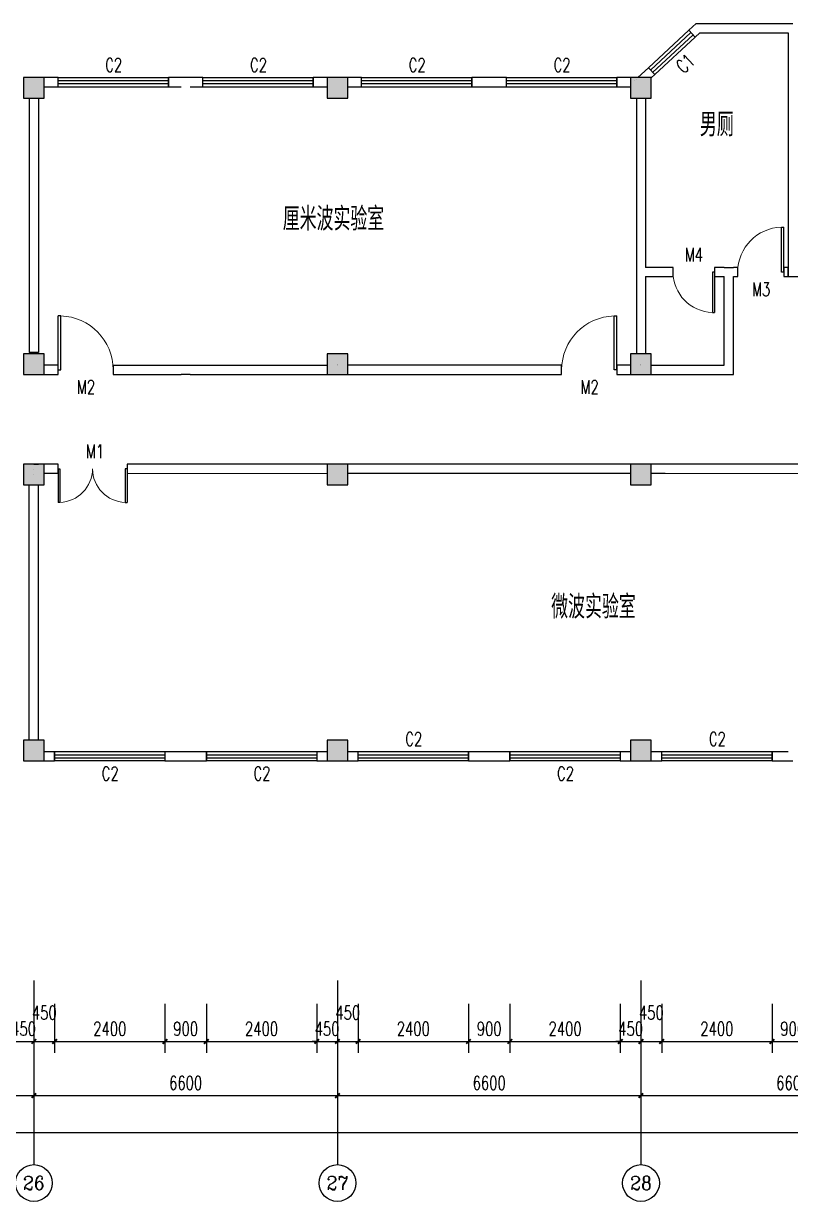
# Model space of a CAD drawing. Header units: millimetres. Extents: x 842 to 115148, y 259 to 29066.
# Drawn here: x 59917 to 76592, y 3466 to 29066 of the extents above; entities that cross this region are included whole.
import ezdxf
from ezdxf.enums import TextEntityAlignment as Align

# ---------------------------------------------------------------- set-up
doc = ezdxf.new("R2010")
doc.units = ezdxf.units.MM
for name, color, linetype in [('AXIS', 3, 'Continuous'), ('AXIS_TEXT', 7, 'Continuous'), ('COLUMN', 9, 'Continuous'), ('PUB_DIM', 3, 'Continuous'), ('PUB_TEXT', 7, 'Continuous'), ('WALL', 9, 'Continuous'), ('WINDOW', 4, 'Continuous'), ('WINDOW_TEXT', 7, 'Continuous')]:
    doc.layers.add(name, color=color, linetype=linetype)
doc.styles.add('_TCH_AXIS', font='COMPLEX', dxfattribs={"bigfont": 'GBCBIG'})
doc.styles.add('_TCH_DIM_T3', font='SIMPLEX', dxfattribs={"width": 0.705882, "bigfont": 'GBCBIG'})
doc.styles.add('_TCH_WINDOW', font='SIMPLEX', dxfattribs={"bigfont": 'GBCBIG'})
doc.styles.add('COMPLEX', font='COMPLEX')
doc.styles.get("Standard").update_dxf_attribs({"font": 'txt', "bigfont": 'gbcbig.shx'})
doc.dimstyles.new('_TCH_ARCH&&100', dxfattribs={"dimtxt": 297.5, "dimasz": 100, "dimexe": 250, "dimexo": 300, "dimgap": 126.25, "dimtad": 1, "dimdec": 0, "dimzin": 0, "dimdsep": 46, "dimtxsty": '_TCH_DIM_T3', "dimblk": 'ARCHTICK', "dimcen": 0.09, "dimclrt": 7, "dimazin": 2, "dimtfac": 1, "dimtdec": 0, "dimtix": 1, "dimtmove": 2, "dimatfit": 3, "dimfxl": 1, "dimtolj": 1, "dimtzin": 0, "dimarcsym": 0})

# ---------------------------------------------------------------- blocks, each defined once
blk = doc.blocks.new('_ArchTick')
at = {"color": 0, "linetype": 'ByBlock', "const_width": 0.4}
blk.add_lwpolyline([(-0.5, -0.5), (0.5, 0.5)], dxfattribs=at)
blk = doc.blocks.new('*D122')
at = {"layer": 'Defpoints', "color": 0}
for p in [(59692, 8060), (60142, 8060), (60142, 6943)]:
    blk.add_point(p, dxfattribs=at)
at = {"layer": 'PUB_DIM', "color": 0, "lineweight": -2}
for p, q in [((59692, 7760), (59692, 6693)), ((60142, 7760), (60142, 6693)), ((59692, 6943), (59592, 6943)), ((59692, 6943), (60142, 6943)), ((60142, 6943), (60242, 6943))]:
    blk.add_line(p, q, dxfattribs=at)
at = {"layer": 'PUB_DIM', "color": 0, "lineweight": -2, "xscale": 100, "yscale": 100, "zscale": 100}
blk.add_blockref('_ArchTick', (59692, 6943), dxfattribs=at)
at = {"layer": 'PUB_DIM', "color": 0, "lineweight": -2, "xscale": 100, "yscale": 100, "zscale": 100, "rotation": 180}
blk.add_blockref('_ArchTick', (60142, 6943), dxfattribs=at)
at = {"layer": 'PUB_DIM', "color": 7, "insert": (59917, 7218), "char_height": 297.5, "attachment_point": 5, "style": '_TCH_DIM_T3'}
blk.add_mtext('\\A1;450', dxfattribs=at)
blk = doc.blocks.new('*D123')
at = {"layer": 'Defpoints', "color": 0}
for p in [(60142, 8060), (60592, 8060), (60592, 6943)]:
    blk.add_point(p, dxfattribs=at)
at = {"layer": 'PUB_DIM', "color": 0, "lineweight": -2}
for p, q in [((60142, 7760), (60142, 6693)), ((60592, 7760), (60592, 6693)), ((60142, 6943), (60592, 6943))]:
    blk.add_line(p, q, dxfattribs=at)
at = {"layer": 'PUB_DIM', "color": 0, "lineweight": -2, "xscale": 100, "yscale": 100, "zscale": 100, "rotation": 180}
blk.add_blockref('_ArchTick', (60142, 6943), dxfattribs=at)
at = {"layer": 'PUB_DIM', "color": 0, "lineweight": -2, "xscale": 100, "yscale": 100, "zscale": 100}
blk.add_blockref('_ArchTick', (60592, 6943), dxfattribs=at)
at = {"layer": 'PUB_DIM', "color": 7, "insert": (60367, 7568), "char_height": 297.5, "attachment_point": 5, "style": '_TCH_DIM_T3'}
blk.add_mtext('\\A1;450', dxfattribs=at)
blk = doc.blocks.new('*D124')
at = {"layer": 'Defpoints', "color": 0}
for p in [(60592, 8060), (62992, 8060), (62992, 6943)]:
    blk.add_point(p, dxfattribs=at)
at = {"layer": 'PUB_DIM', "color": 0, "lineweight": -2}
for p, q in [((60592, 7760), (60592, 6693)), ((62992, 7760), (62992, 6693)), ((60592, 6943), (62992, 6943))]:
    blk.add_line(p, q, dxfattribs=at)
at = {"layer": 'PUB_DIM', "color": 0, "lineweight": -2, "xscale": 100, "yscale": 100, "zscale": 100, "rotation": 180}
blk.add_blockref('_ArchTick', (60592, 6943), dxfattribs=at)
at = {"layer": 'PUB_DIM', "color": 0, "lineweight": -2, "xscale": 100, "yscale": 100, "zscale": 100}
blk.add_blockref('_ArchTick', (62992, 6943), dxfattribs=at)
at = {"layer": 'PUB_DIM', "color": 7, "insert": (61792, 7218), "char_height": 297.5, "attachment_point": 5, "style": '_TCH_DIM_T3'}
blk.add_mtext('\\A1;2400', dxfattribs=at)
blk = doc.blocks.new('*D125')
at = {"layer": 'Defpoints', "color": 0}
for p in [(62992, 8060), (63892, 8060), (63892, 6943)]:
    blk.add_point(p, dxfattribs=at)
at = {"layer": 'PUB_DIM', "color": 0, "lineweight": -2}
for p, q in [((62992, 7760), (62992, 6693)), ((63892, 7760), (63892, 6693)), ((62992, 6943), (63892, 6943))]:
    blk.add_line(p, q, dxfattribs=at)
at = {"layer": 'PUB_DIM', "color": 0, "lineweight": -2, "xscale": 100, "yscale": 100, "zscale": 100, "rotation": 180}
blk.add_blockref('_ArchTick', (62992, 6943), dxfattribs=at)
at = {"layer": 'PUB_DIM', "color": 0, "lineweight": -2, "xscale": 100, "yscale": 100, "zscale": 100}
blk.add_blockref('_ArchTick', (63892, 6943), dxfattribs=at)
at = {"layer": 'PUB_DIM', "color": 7, "insert": (63442, 7218), "char_height": 297.5, "attachment_point": 5, "style": '_TCH_DIM_T3'}
blk.add_mtext('\\A1;900', dxfattribs=at)
blk = doc.blocks.new('*D126')
at = {"layer": 'Defpoints', "color": 0}
for p in [(63892, 8060), (66292, 8060), (66292, 6943)]:
    blk.add_point(p, dxfattribs=at)
at = {"layer": 'PUB_DIM', "color": 0, "lineweight": -2}
for p, q in [((63892, 7760), (63892, 6693)), ((66292, 7760), (66292, 6693)), ((63892, 6943), (66292, 6943))]:
    blk.add_line(p, q, dxfattribs=at)
at = {"layer": 'PUB_DIM', "color": 0, "lineweight": -2, "xscale": 100, "yscale": 100, "zscale": 100, "rotation": 180}
blk.add_blockref('_ArchTick', (63892, 6943), dxfattribs=at)
at = {"layer": 'PUB_DIM', "color": 0, "lineweight": -2, "xscale": 100, "yscale": 100, "zscale": 100}
blk.add_blockref('_ArchTick', (66292, 6943), dxfattribs=at)
at = {"layer": 'PUB_DIM', "color": 7, "insert": (65092, 7218), "char_height": 297.5, "attachment_point": 5, "style": '_TCH_DIM_T3'}
blk.add_mtext('\\A1;2400', dxfattribs=at)
blk = doc.blocks.new('*D127')
at = {"layer": 'Defpoints', "color": 0}
for p in [(66292, 8060), (66742, 8060), (66742, 6943)]:
    blk.add_point(p, dxfattribs=at)
at = {"layer": 'PUB_DIM', "color": 0, "lineweight": -2}
for p, q in [((66292, 7760), (66292, 6693)), ((66742, 7760), (66742, 6693)), ((66292, 6943), (66192, 6943)), ((66292, 6943), (66742, 6943)), ((66742, 6943), (66842, 6943))]:
    blk.add_line(p, q, dxfattribs=at)
at = {"layer": 'PUB_DIM', "color": 0, "lineweight": -2, "xscale": 100, "yscale": 100, "zscale": 100}
blk.add_blockref('_ArchTick', (66292, 6943), dxfattribs=at)
at = {"layer": 'PUB_DIM', "color": 0, "lineweight": -2, "xscale": 100, "yscale": 100, "zscale": 100, "rotation": 180}
blk.add_blockref('_ArchTick', (66742, 6943), dxfattribs=at)
at = {"layer": 'PUB_DIM', "color": 7, "insert": (66517, 7218), "char_height": 297.5, "attachment_point": 5, "style": '_TCH_DIM_T3'}
blk.add_mtext('\\A1;450', dxfattribs=at)
blk = doc.blocks.new('*D128')
at = {"layer": 'Defpoints', "color": 0}
for p in [(66742, 8060), (67192, 8060), (67192, 6943)]:
    blk.add_point(p, dxfattribs=at)
at = {"layer": 'PUB_DIM', "color": 0, "lineweight": -2}
for p, q in [((66742, 7760), (66742, 6693)), ((67192, 7760), (67192, 6693)), ((66742, 6943), (67192, 6943))]:
    blk.add_line(p, q, dxfattribs=at)
at = {"layer": 'PUB_DIM', "color": 0, "lineweight": -2, "xscale": 100, "yscale": 100, "zscale": 100, "rotation": 180}
blk.add_blockref('_ArchTick', (66742, 6943), dxfattribs=at)
at = {"layer": 'PUB_DIM', "color": 0, "lineweight": -2, "xscale": 100, "yscale": 100, "zscale": 100}
blk.add_blockref('_ArchTick', (67192, 6943), dxfattribs=at)
at = {"layer": 'PUB_DIM', "color": 7, "insert": (66967, 7568), "char_height": 297.5, "attachment_point": 5, "style": '_TCH_DIM_T3'}
blk.add_mtext('\\A1;450', dxfattribs=at)
blk = doc.blocks.new('*D129')
at = {"layer": 'Defpoints', "color": 0}
for p in [(67192, 8060), (69592, 8060), (69592, 6943)]:
    blk.add_point(p, dxfattribs=at)
at = {"layer": 'PUB_DIM', "color": 0, "lineweight": -2}
for p, q in [((67192, 7760), (67192, 6693)), ((69592, 7760), (69592, 6693)), ((67192, 6943), (69592, 6943))]:
    blk.add_line(p, q, dxfattribs=at)
at = {"layer": 'PUB_DIM', "color": 0, "lineweight": -2, "xscale": 100, "yscale": 100, "zscale": 100, "rotation": 180}
blk.add_blockref('_ArchTick', (67192, 6943), dxfattribs=at)
at = {"layer": 'PUB_DIM', "color": 0, "lineweight": -2, "xscale": 100, "yscale": 100, "zscale": 100}
blk.add_blockref('_ArchTick', (69592, 6943), dxfattribs=at)
at = {"layer": 'PUB_DIM', "color": 7, "insert": (68392, 7218), "char_height": 297.5, "attachment_point": 5, "style": '_TCH_DIM_T3'}
blk.add_mtext('\\A1;2400', dxfattribs=at)
blk = doc.blocks.new('*D130')
at = {"layer": 'Defpoints', "color": 0}
for p in [(69592, 8060), (70492, 8060), (70492, 6943)]:
    blk.add_point(p, dxfattribs=at)
at = {"layer": 'PUB_DIM', "color": 0, "lineweight": -2}
for p, q in [((69592, 7760), (69592, 6693)), ((70492, 7760), (70492, 6693)), ((69592, 6943), (70492, 6943))]:
    blk.add_line(p, q, dxfattribs=at)
at = {"layer": 'PUB_DIM', "color": 0, "lineweight": -2, "xscale": 100, "yscale": 100, "zscale": 100, "rotation": 180}
blk.add_blockref('_ArchTick', (69592, 6943), dxfattribs=at)
at = {"layer": 'PUB_DIM', "color": 0, "lineweight": -2, "xscale": 100, "yscale": 100, "zscale": 100}
blk.add_blockref('_ArchTick', (70492, 6943), dxfattribs=at)
at = {"layer": 'PUB_DIM', "color": 7, "insert": (70042, 7218), "char_height": 297.5, "attachment_point": 5, "style": '_TCH_DIM_T3'}
blk.add_mtext('\\A1;900', dxfattribs=at)
blk = doc.blocks.new('*D131')
at = {"layer": 'Defpoints', "color": 0}
for p in [(70492, 8060), (72892, 8060), (72892, 6943)]:
    blk.add_point(p, dxfattribs=at)
at = {"layer": 'PUB_DIM', "color": 0, "lineweight": -2}
for p, q in [((70492, 7760), (70492, 6693)), ((72892, 7760), (72892, 6693)), ((70492, 6943), (72892, 6943))]:
    blk.add_line(p, q, dxfattribs=at)
at = {"layer": 'PUB_DIM', "color": 0, "lineweight": -2, "xscale": 100, "yscale": 100, "zscale": 100, "rotation": 180}
blk.add_blockref('_ArchTick', (70492, 6943), dxfattribs=at)
at = {"layer": 'PUB_DIM', "color": 0, "lineweight": -2, "xscale": 100, "yscale": 100, "zscale": 100}
blk.add_blockref('_ArchTick', (72892, 6943), dxfattribs=at)
at = {"layer": 'PUB_DIM', "color": 7, "insert": (71692, 7218), "char_height": 297.5, "attachment_point": 5, "style": '_TCH_DIM_T3'}
blk.add_mtext('\\A1;2400', dxfattribs=at)
blk = doc.blocks.new('*D132')
at = {"layer": 'Defpoints', "color": 0}
for p in [(72892, 8060), (73342, 8060), (73342, 6943)]:
    blk.add_point(p, dxfattribs=at)
at = {"layer": 'PUB_DIM', "color": 0, "lineweight": -2}
for p, q in [((72892, 7760), (72892, 6693)), ((73342, 7760), (73342, 6693)), ((72892, 6943), (72792, 6943)), ((72892, 6943), (73342, 6943)), ((73342, 6943), (73442, 6943))]:
    blk.add_line(p, q, dxfattribs=at)
at = {"layer": 'PUB_DIM', "color": 0, "lineweight": -2, "xscale": 100, "yscale": 100, "zscale": 100}
blk.add_blockref('_ArchTick', (72892, 6943), dxfattribs=at)
at = {"layer": 'PUB_DIM', "color": 0, "lineweight": -2, "xscale": 100, "yscale": 100, "zscale": 100, "rotation": 180}
blk.add_blockref('_ArchTick', (73342, 6943), dxfattribs=at)
at = {"layer": 'PUB_DIM', "color": 7, "insert": (73117, 7218), "char_height": 297.5, "attachment_point": 5, "style": '_TCH_DIM_T3'}
blk.add_mtext('\\A1;450', dxfattribs=at)
blk = doc.blocks.new('*D133')
at = {"layer": 'Defpoints', "color": 0}
for p in [(73342, 8060), (73792, 8060), (73792, 6943)]:
    blk.add_point(p, dxfattribs=at)
at = {"layer": 'PUB_DIM', "color": 0, "lineweight": -2}
for p, q in [((73342, 7760), (73342, 6693)), ((73792, 7760), (73792, 6693)), ((73342, 6943), (73792, 6943))]:
    blk.add_line(p, q, dxfattribs=at)
at = {"layer": 'PUB_DIM', "color": 0, "lineweight": -2, "xscale": 100, "yscale": 100, "zscale": 100, "rotation": 180}
blk.add_blockref('_ArchTick', (73342, 6943), dxfattribs=at)
at = {"layer": 'PUB_DIM', "color": 0, "lineweight": -2, "xscale": 100, "yscale": 100, "zscale": 100}
blk.add_blockref('_ArchTick', (73792, 6943), dxfattribs=at)
at = {"layer": 'PUB_DIM', "color": 7, "insert": (73567, 7568), "char_height": 297.5, "attachment_point": 5, "style": '_TCH_DIM_T3'}
blk.add_mtext('\\A1;450', dxfattribs=at)
blk = doc.blocks.new('*D134')
at = {"layer": 'Defpoints', "color": 0}
for p in [(73792, 8060), (76192, 8060), (76192, 6943)]:
    blk.add_point(p, dxfattribs=at)
at = {"layer": 'PUB_DIM', "color": 0, "lineweight": -2}
for p, q in [((73792, 7760), (73792, 6693)), ((76192, 7760), (76192, 6693)), ((73792, 6943), (76192, 6943))]:
    blk.add_line(p, q, dxfattribs=at)
at = {"layer": 'PUB_DIM', "color": 0, "lineweight": -2, "xscale": 100, "yscale": 100, "zscale": 100, "rotation": 180}
blk.add_blockref('_ArchTick', (73792, 6943), dxfattribs=at)
at = {"layer": 'PUB_DIM', "color": 0, "lineweight": -2, "xscale": 100, "yscale": 100, "zscale": 100}
blk.add_blockref('_ArchTick', (76192, 6943), dxfattribs=at)
at = {"layer": 'PUB_DIM', "color": 7, "insert": (74992, 7218), "char_height": 297.5, "attachment_point": 5, "style": '_TCH_DIM_T3'}
blk.add_mtext('\\A1;2400', dxfattribs=at)
blk = doc.blocks.new('*D135')
at = {"layer": 'Defpoints', "color": 0}
for p in [(76192, 8060), (77092, 8060), (77092, 6943)]:
    blk.add_point(p, dxfattribs=at)
at = {"layer": 'PUB_DIM', "color": 0, "lineweight": -2}
for p, q in [((76192, 7760), (76192, 6693)), ((77092, 7760), (77092, 6693)), ((76192, 6943), (77092, 6943))]:
    blk.add_line(p, q, dxfattribs=at)
at = {"layer": 'PUB_DIM', "color": 0, "lineweight": -2, "xscale": 100, "yscale": 100, "zscale": 100, "rotation": 180}
blk.add_blockref('_ArchTick', (76192, 6943), dxfattribs=at)
at = {"layer": 'PUB_DIM', "color": 0, "lineweight": -2, "xscale": 100, "yscale": 100, "zscale": 100}
blk.add_blockref('_ArchTick', (77092, 6943), dxfattribs=at)
at = {"layer": 'PUB_DIM', "color": 7, "insert": (76642, 7218), "char_height": 297.5, "attachment_point": 5, "style": '_TCH_DIM_T3'}
blk.add_mtext('\\A1;900', dxfattribs=at)
blk = doc.blocks.new('*D161')
at = {"layer": 'AXIS', "color": 0, "lineweight": -2}
for p, q in [((53542, 7966), (53542, 5516)), ((60142, 7966), (60142, 5516)), ((53542, 5766), (60142, 5766))]:
    blk.add_line(p, q, dxfattribs=at)
at = {"layer": 'Defpoints', "color": 0}
for p in [(53542, 8266), (60142, 8266), (60142, 5766)]:
    blk.add_point(p, dxfattribs=at)
at = {"layer": 'AXIS', "color": 0, "lineweight": -2, "xscale": 100, "yscale": 100, "zscale": 100, "rotation": 180}
blk.add_blockref('_ArchTick', (53542, 5766), dxfattribs=at)
at = {"layer": 'AXIS', "color": 0, "lineweight": -2, "xscale": 100, "yscale": 100, "zscale": 100}
blk.add_blockref('_ArchTick', (60142, 5766), dxfattribs=at)
at = {"layer": 'AXIS', "color": 7, "insert": (56842, 6041), "char_height": 297.5, "attachment_point": 5, "style": '_TCH_DIM_T3'}
blk.add_mtext('\\A1;6600', dxfattribs=at)
blk = doc.blocks.new('*D162')
at = {"layer": 'AXIS', "color": 0, "lineweight": -2}
for p, q in [((60142, 7966), (60142, 5516)), ((66742, 7966), (66742, 5516)), ((60142, 5766), (66742, 5766))]:
    blk.add_line(p, q, dxfattribs=at)
at = {"layer": 'Defpoints', "color": 0}
for p in [(60142, 8266), (66742, 8266), (66742, 5766)]:
    blk.add_point(p, dxfattribs=at)
at = {"layer": 'AXIS', "color": 0, "lineweight": -2, "xscale": 100, "yscale": 100, "zscale": 100, "rotation": 180}
blk.add_blockref('_ArchTick', (60142, 5766), dxfattribs=at)
at = {"layer": 'AXIS', "color": 0, "lineweight": -2, "xscale": 100, "yscale": 100, "zscale": 100}
blk.add_blockref('_ArchTick', (66742, 5766), dxfattribs=at)
at = {"layer": 'AXIS', "color": 7, "insert": (63442, 6041), "char_height": 297.5, "attachment_point": 5, "style": '_TCH_DIM_T3'}
blk.add_mtext('\\A1;6600', dxfattribs=at)
blk = doc.blocks.new('*D163')
at = {"layer": 'AXIS', "color": 0, "lineweight": -2}
for p, q in [((66742, 7966), (66742, 5516)), ((73342, 7966), (73342, 5516)), ((66742, 5766), (73342, 5766))]:
    blk.add_line(p, q, dxfattribs=at)
at = {"layer": 'Defpoints', "color": 0}
for p in [(66742, 8266), (73342, 8266), (73342, 5766)]:
    blk.add_point(p, dxfattribs=at)
at = {"layer": 'AXIS', "color": 0, "lineweight": -2, "xscale": 100, "yscale": 100, "zscale": 100, "rotation": 180}
blk.add_blockref('_ArchTick', (66742, 5766), dxfattribs=at)
at = {"layer": 'AXIS', "color": 0, "lineweight": -2, "xscale": 100, "yscale": 100, "zscale": 100}
blk.add_blockref('_ArchTick', (73342, 5766), dxfattribs=at)
at = {"layer": 'AXIS', "color": 7, "insert": (70042, 6041), "char_height": 297.5, "attachment_point": 5, "style": '_TCH_DIM_T3'}
blk.add_mtext('\\A1;6600', dxfattribs=at)
blk = doc.blocks.new('*D164')
at = {"layer": 'AXIS', "color": 0, "lineweight": -2}
for p, q in [((73342, 7966), (73342, 5516)), ((79942, 7966), (79942, 5516)), ((73342, 5766), (79942, 5766))]:
    blk.add_line(p, q, dxfattribs=at)
at = {"layer": 'Defpoints', "color": 0}
for p in [(73342, 8266), (79942, 8266), (79942, 5766)]:
    blk.add_point(p, dxfattribs=at)
at = {"layer": 'AXIS', "color": 0, "lineweight": -2, "xscale": 100, "yscale": 100, "zscale": 100, "rotation": 180}
blk.add_blockref('_ArchTick', (73342, 5766), dxfattribs=at)
at = {"layer": 'AXIS', "color": 0, "lineweight": -2, "xscale": 100, "yscale": 100, "zscale": 100}
blk.add_blockref('_ArchTick', (79942, 5766), dxfattribs=at)
at = {"layer": 'AXIS', "color": 7, "insert": (76642, 6041), "char_height": 297.5, "attachment_point": 5, "style": '_TCH_DIM_T3'}
blk.add_mtext('\\A1;6600', dxfattribs=at)
blk = doc.blocks.new('*D168')
at = {"layer": 'AXIS', "color": 0, "lineweight": -2}
for p, q in [((6642, 7966), (6642, 4716)), ((99742, 7966), (99742, 4716)), ((6642, 4966), (99742, 4966))]:
    blk.add_line(p, q, dxfattribs=at)
at = {"layer": 'Defpoints', "color": 0}
for p in [(6642, 8266), (99742, 8266), (99742, 4966)]:
    blk.add_point(p, dxfattribs=at)
at = {"layer": 'AXIS', "color": 0, "lineweight": -2, "xscale": 100, "yscale": 100, "zscale": 100, "rotation": 180}
blk.add_blockref('_ArchTick', (6642, 4966), dxfattribs=at)
at = {"layer": 'AXIS', "color": 0, "lineweight": -2, "xscale": 100, "yscale": 100, "zscale": 100}
blk.add_blockref('_ArchTick', (99742, 4966), dxfattribs=at)
at = {"layer": 'AXIS', "color": 7, "insert": (53192, 5241), "char_height": 297.5, "attachment_point": 5, "style": '_TCH_DIM_T3'}
blk.add_mtext('\\A1;93100', dxfattribs=at)
blk = doc.blocks.new('_FZHK')
blk.add_lwpolyline([(-0.5, -0.5), (0.5, -0.5), (0.5, 0.5), (-0.5, 0.5)], close=True)
blk = doc.blocks.new('_AXISO')
blk.add_circle((0, 0), 0.5)
at = {"layer": 'AXIS_TEXT', "style": 'COMPLEX', "width": 1.041667}
blk.add_attdef('A', text='', height=0.56, dxfattribs=at).set_placement((-0.25, -0.28), (0.25, -0.28), align=Align.FIT)
blk = doc.blocks.new('$DorLib2D$00000001')
for p, q in [((0.45, 0.975), (0.5, 0.975)), ((0.45, 0), (0.45, 0.975)), ((0.5, 0), (0.5, 0.975)), ((0.5, 0), (0.45, 0))]:
    blk.add_line(p, q)
at = {"lineweight": 13}
blk.add_arc((0.475, 0), 0.975, 91.4693, 180, dxfattribs=at)
blk = doc.blocks.new('$DorLib2D$00000002')
for p, q in [((-0.5, 0), (-0.5, 0.4875)), ((-0.475, 0.4875), (-0.5, 0.4875)), ((-0.475, 0), (-0.475, 0.4875)), ((0.475, 0), (0.475, 0.4875)), ((0.475, 0.4875), (0.5, 0.4875)), ((0.5, 0), (0.5, 0.4875)), ((-0.5, 0), (-0.475, 0)), ((0.5, 0), (0.475, 0))]:
    blk.add_line(p, q)
at = {"lineweight": 13}
for centre, start, end in [((-0.4875, 0), 0, 88.53072), ((0.4875, 0), 91.46928, 180)]:
    blk.add_arc(centre, 0.4875, start, end, dxfattribs=at)
blk = doc.blocks.new('$TCHSYS$WIN2D')
for p, q in [((-0.5, 0.5), (0.5, 0.5)), ((-0.5, 0.5), (-0.5, -0.5)), ((0.5, 0.5), (0.5, -0.5)), ((0.5, 0.167), (-0.5, 0.167)), ((0.5, -0.167), (-0.5, -0.167)), ((-0.5, -0.5), (0.5, -0.5))]:
    blk.add_line(p, q)

msp = doc.modelspace()

# ---------------------------------------------------------------- hatches: boundary and pattern name
h = msp.add_hatch(color=256)
h.paths.add_polyline_path([(60142.1, 27891), (59917.1, 27891), (59917.1, 27666), (60142.1, 27666)])
h.paths.add_polyline_path([(60142.1, 27666), (60367.1, 27666), (60367.1, 27891), (60142.1, 27891)])
h.paths.add_polyline_path([(60142.1, 27441), (60367.1, 27441), (60367.1, 27666), (60142.1, 27666)])
h.paths.add_polyline_path([(60142.1, 27666), (59917.1, 27666), (59917.1, 27441), (60142.1, 27441)])
h.paths.add_polyline_path([(60142.1, 21666), (59917.1, 21666), (59917.1, 21441), (60142.1, 21441)])
h.paths.add_polyline_path([(60142.1, 21666), (60142.1, 21441), (60367.1, 21441), (60367.1, 21666)])
h.paths.add_polyline_path([(60367.1, 21666), (60367.1, 21891), (60142.1, 21891), (60142.1, 21666)])
h.paths.add_polyline_path([(60142.1, 21891), (59917.1, 21891), (59917.1, 21666), (60142.1, 21666)])
h.paths.add_polyline_path([(60142.1, 13491), (60142.1, 13041), (60367.1, 13041), (60367.1, 13491)])
h.paths.add_polyline_path([(59917.1, 13491), (59917.1, 13041), (60142.1, 13041), (60142.1, 13491)])
h = msp.add_hatch(color=256)
h.paths.add_polyline_path([(66742.1, 27891), (66517.1, 27891), (66517.1, 27666), (66742.1, 27666)])
h.paths.add_polyline_path([(66742.1, 27666), (66967.1, 27666), (66967.1, 27891), (66742.1, 27891)])
h.paths.add_polyline_path([(66742.1, 27441), (66967.1, 27441), (66967.1, 27666), (66742.1, 27666)])
h.paths.add_polyline_path([(66742.1, 27666), (66517.1, 27666), (66517.1, 27441), (66742.1, 27441)])
h.paths.add_polyline_path([(66742.1, 21666), (66517.1, 21666), (66517.1, 21441), (66742.1, 21441)])
h.paths.add_polyline_path([(66742.1, 21666), (66742.1, 21441), (66967.1, 21441), (66967.1, 21666)])
h.paths.add_polyline_path([(66967.1, 21666), (66967.1, 21891), (66742.1, 21891), (66742.1, 21666)])
h.paths.add_polyline_path([(66742.1, 21891), (66517.1, 21891), (66517.1, 21666), (66742.1, 21666)])
h.paths.add_polyline_path([(66742.1, 13491), (66742.1, 13041), (66967.1, 13041), (66967.1, 13491)])
h.paths.add_polyline_path([(66517.1, 13491), (66517.1, 13041), (66742.1, 13041), (66742.1, 13491)])
h = msp.add_hatch(color=256)
h.paths.add_polyline_path([(73342.1, 27891), (73117.1, 27891), (73117.1, 27666), (73342.1, 27666)])
h.paths.add_polyline_path([(73342.1, 27666), (73567.1, 27666), (73567.1, 27891), (73342.1, 27891)])
h.paths.add_polyline_path([(73342.1, 27441), (73567.1, 27441), (73567.1, 27666), (73342.1, 27666)])
h.paths.add_polyline_path([(73342.1, 27666), (73117.1, 27666), (73117.1, 27441), (73342.1, 27441)])
h.paths.add_polyline_path([(73342.1, 21666), (73117.1, 21666), (73117.1, 21441), (73342.1, 21441)])
h.paths.add_polyline_path([(73342.1, 21666), (73342.1, 21441), (73567.1, 21441), (73567.1, 21666)])
h.paths.add_polyline_path([(73567.1, 21666), (73567.1, 21891), (73342.1, 21891), (73342.1, 21666)])
h.paths.add_polyline_path([(73342.1, 21891), (73117.1, 21891), (73117.1, 21666), (73342.1, 21666)])
h.paths.add_polyline_path([(73342.1, 13491), (73342.1, 13041), (73567.1, 13041), (73567.1, 13491)])
h.paths.add_polyline_path([(73117.1, 13491), (73117.1, 13041), (73342.1, 13041), (73342.1, 13491)])
h = msp.add_hatch(color=256)
h.paths.add_polyline_path([(60142.1, 19491), (59917.1, 19491), (59917.1, 19266), (60142.1, 19266)])
h.paths.add_polyline_path([(60367.1, 19491), (60142.1, 19491), (60142.1, 19266), (60367.1, 19266)])
h.paths.add_polyline_path([(60367.1, 19266), (60142.1, 19266), (60142.1, 19041), (60367.1, 19041)])
h.paths.add_polyline_path([(60142.1, 19266), (59917.1, 19266), (59917.1, 19041), (60142.1, 19041)])
h = msp.add_hatch(color=256)
h.paths.add_polyline_path([(66742.1, 19491), (66517.1, 19491), (66517.1, 19266), (66742.1, 19266)])
h.paths.add_polyline_path([(66967.1, 19491), (66742.1, 19491), (66742.1, 19266), (66967.1, 19266)])
h.paths.add_polyline_path([(66967.1, 19266), (66742.1, 19266), (66742.1, 19041), (66967.1, 19041)])
h.paths.add_polyline_path([(66742.1, 19266), (66517.1, 19266), (66517.1, 19041), (66742.1, 19041)])
h = msp.add_hatch(color=256)
h.paths.add_polyline_path([(73342.1, 19491), (73117.1, 19491), (73117.1, 19266), (73342.1, 19266)])
h.paths.add_polyline_path([(73567.1, 19491), (73342.1, 19491), (73342.1, 19266), (73567.1, 19266)])
h.paths.add_polyline_path([(73567.1, 19266), (73342.1, 19266), (73342.1, 19041), (73567.1, 19041)])
h.paths.add_polyline_path([(73342.1, 19266), (73117.1, 19266), (73117.1, 19041), (73342.1, 19041)])

# ---------------------------------------------------------------- linework, layer by layer
at = {"layer": 'AXIS'}
for p, q in [((60142.1, 8266), (60142.1, 4266)), ((66742.1, 8266), (66742.1, 4266)), ((73342.1, 8266), (73342.1, 4266))]:
    msp.add_line(p, q, dxfattribs=at)
at = {"layer": 'WALL'}
for p, q in [((74542.1, 29066), (74384.1, 28919.4)), ((74542.1, 29066), (76642.1, 29066)), ((74384.1, 28919.4), (74520.1, 28772.8)), ((74520.1, 28772.8), (74620.6, 28866)), ((74620.6, 28866), (76542.1, 28866)), ((76542.1, 28866), (76542.1, 23566)), ((73504.4, 28103.3), (73275.6, 27891)), ((73640.4, 27956.7), (73504.4, 28103.3)), ((73567.1, 27888.6), (73640.4, 27956.7)), ((60667.1, 27891), (60367.1, 27891)), ((60367.1, 27691), (60667.1, 27691)), ((60667.1, 27691), (60667.1, 27891)), ((63442.1, 27891), (63067.1, 27891)), ((63067.1, 27891), (63067.1, 27691)), ((63067.1, 27691), (63342.1, 27691)), ((63817.1, 27891), (63442.1, 27891)), ((63542.1, 27691), (63817.1, 27691)), ((63817.1, 27691), (63817.1, 27891)), ((66517.1, 27891), (66217.1, 27891)), ((66217.1, 27891), (66217.1, 27691)), ((66217.1, 27691), (66517.1, 27691)), ((67267.1, 27891), (66967.1, 27891)), ((66967.1, 27691), (67267.1, 27691)), ((67267.1, 27691), (67267.1, 27891)), ((70417.1, 27891), (69667.1, 27891)), ((69667.1, 27891), (69667.1, 27691)), ((69667.1, 27691), (70417.1, 27691)), ((70417.1, 27691), (70417.1, 27891)), ((73117.1, 27891), (72817.1, 27891)), ((72817.1, 27891), (72817.1, 27691)), ((72817.1, 27691), (73117.1, 27691)), ((73206.7, 27827.1, -450), (73206.7, 27827.1, -450)), ((73241.2, 27859.1, -450), (73241.2, 27859.1, -450)), ((73275.6, 27891, -450), (73275.6, 27891, -450)), ((73275.6, 27891, -450), (73275.6, 27891, -450)), ((73308.9, 27891, -450), (73308.9, 27891, -450)), ((73342.1, 27891, -450), (73342.1, 27891, -450)), ((60042.1, 27434.3), (60042.1, 21917.3)), ((60242.1, 27434.3), (60042.1, 27434.3)), ((60242.1, 27434.3), (60242.1, 21917.3)), ((66842.1, 27440.6), (66642.1, 27440.6)), ((73242.1, 27441), (73242.1, 23766)), ((73442.1, 27441), (73442.1, 23766)), ((73242.1, 23766), (73242.1, 23766)), ((73242.1, 23766), (73242.1, 23566)), ((73242.1, 23566), (73242.1, 21891)), ((73242.1, 23566), (73242.1, 23566)), ((74039, 23766), (73442.1, 23766)), ((73442.1, 23566), (73442.1, 21891)), ((73442.1, 23566), (74039, 23566)), ((74039, 23566), (74039, 23766)), ((75151.3, 23766), (74939, 23766)), ((74939, 23766), (74939, 23566)), ((74939, 23566), (75151.3, 23566)), ((75151.3, 23766), (75151.3, 23766)), ((75151.3, 23766), (75351.3, 23766)), ((75151.3, 21641), (75151.3, 23566)), ((75446.7, 23766), (75351.3, 23766)), ((75351.3, 23766), (75351.3, 23766)), ((75351.3, 23566), (75446.7, 23566)), ((75351.3, 21441), (75351.3, 23566)), ((75446.7, 23566), (75446.7, 23766)), ((76542.1, 23766), (76446.7, 23766)), ((76446.7, 23766), (76446.7, 23566)), ((76446.7, 23566), (76542.1, 23566)), ((76542.1, 23566), (76542.1, 23766)), ((76542.1, 23566), (76765.7, 23566)), ((60242.1, 21917.3), (60042.1, 21917.3)), ((60667.1, 21641), (60367.1, 21641)), ((60667.1, 21441), (60667.1, 21641)), ((61867.1, 21641), (61867.1, 21441)), ((61867.1, 21641), (66517.1, 21641)), ((66742.1, 21666, -450), (66742.1, 21666, -450)), ((66742.1, 21653.5, -450), (66742.1, 21653.5, -450)), ((66742.1, 21641, -450), (66742.1, 21641, -450)), ((71617.1, 21641), (66967.1, 21641)), ((71617.1, 21441), (71617.1, 21641)), ((73117.1, 21641), (72817.1, 21641)), ((72817.1, 21641), (72817.1, 21441)), ((73342.1, 21666, -450), (73342.1, 21666, -450)), ((73342.1, 21653.5, -450), (73342.1, 21653.5, -450)), ((73342.1, 21641, -450), (73342.1, 21641, -450)), ((73567.1, 21641), (75151.3, 21641)), ((60367.1, 21441), (60667.1, 21441)), ((61867.1, 21441), (63342.1, 21441)), ((63342.1, 21441), (63342.1, 21441)), ((63542.1, 21441), (63342.1, 21441)), ((63542.1, 21441), (66517.1, 21441)), ((63542.1, 21441), (63542.1, 21441)), ((66967.1, 21441), (71617.1, 21441)), ((72817.1, 21441), (73117.1, 21441)), ((73567.1, 21441), (75351.3, 21441)), ((60139.2, 19491), (60239.2, 19491.1)), ((60139.2, 19491, -450), (60139.2, 19491, -450)), ((60239.2, 19491), (60239.2, 19491.1)), ((60667.1, 19491), (60367.1, 19491)), ((60667.1, 19291), (60667.1, 19491)), ((66517.1, 19487.9), (62167.1, 19491)), ((62167.1, 19491), (62167.1, 19291)), ((73117.1, 19491), (66967.1, 19491)), ((73867.1, 19491), (73567.1, 19491)), ((79717.1, 19490.1), (73567.1, 19491)), ((60139.2, 19378.5, -450), (60139.2, 19378.5, -450)), ((60139.3, 19266, -450), (60139.3, 19266, -450)), ((60367.1, 19291), (60667.1, 19291)), ((62167.1, 19291), (66517.1, 19289.2)), ((66967.1, 19291), (73117.1, 19291)), ((73567.1, 19291), (73867.1, 19291)), ((73567.1, 19291), (79717.1, 19290.1)), ((60042.1, 13491), (60039.4, 19041)), ((60242.1, 13491), (60239.4, 19041)), ((60592.1, 13241), (60367.1, 13241)), ((60592.1, 13041), (60592.1, 13241)), ((63892.1, 13241), (62992.1, 13241)), ((62992.1, 13241), (62992.1, 13041)), ((63892.1, 13041), (63892.1, 13241)), ((66517.1, 13241), (66292.1, 13241)), ((66292.1, 13241), (66292.1, 13041)), ((67192.1, 13241), (66967.1, 13241)), ((67192.1, 13041), (67192.1, 13241)), ((70492.1, 13241), (69592.1, 13241)), ((69592.1, 13241), (69592.1, 13041)), ((70492.1, 13041), (70492.1, 13241)), ((73117.1, 13241), (72892.1, 13241)), ((72892.1, 13241), (72892.1, 13041)), ((73792.1, 13241), (73567.1, 13241)), ((73792.1, 13041), (73792.1, 13241)), ((76542.1, 13241), (76192.1, 13241)), ((76192.1, 13241), (76192.1, 13041)), ((60367.1, 13041), (60592.1, 13041)), ((62992.1, 13041), (63892.1, 13041)), ((66292.1, 13041), (66517.1, 13041)), ((66967.1, 13041), (67192.1, 13041)), ((69592.1, 13041), (70042.1, 13041)), ((70042.1, 13041), (70492.1, 13041)), ((72892.1, 13041), (73117.1, 13041)), ((73567.1, 13041), (73792.1, 13041)), ((76192.1, 13041), (76642.1, 13041))]:
    msp.add_line(p, q, dxfattribs=at)

# ---------------------------------------------------------------- block references
at = {"layer": 'AXIS'}
ref = msp.add_blockref('_AXISO', (60142.1, 3866), dxfattribs=dict(at, xscale=799.9999999999995, yscale=799.9999999999999, zscale=800))
ref.add_attrib('A', '26', dxfattribs={"layer": 'AXIS_TEXT', "height": 300.65, "style": '_TCH_AXIS', "width": 0.970588}).set_placement((59905.9, 3715.7), (60378.3, 3715.7), align=Align.FIT)
ref = msp.add_blockref('_AXISO', (66742.1, 3866), dxfattribs=dict(at, xscale=799.9999999999995, yscale=799.9999999999999, zscale=800))
ref.add_attrib('A', '27', dxfattribs={"layer": 'AXIS_TEXT', "height": 294.28, "style": '_TCH_AXIS'}).set_placement((66503.9, 3718.9), (66980.3, 3718.9), align=Align.FIT)
ref = msp.add_blockref('_AXISO', (73342.1, 3866), dxfattribs=dict(at, xscale=799.9999999999995, yscale=799.9999999999999, zscale=800))
ref.add_attrib('A', '28', dxfattribs={"layer": 'AXIS_TEXT', "height": 294.28, "style": '_TCH_AXIS'}).set_placement((73103.9, 3718.9), (73580.3, 3718.9), align=Align.FIT)
at = {"layer": 'COLUMN', "xscale": 450, "yscale": 449.9999999999998, "zscale": 450}
for p in [(60142.1, 27666), (66742.1, 27666), (73342.1, 27666), (60142.1, 21666), (66742.1, 21666), (73342.1, 21666), (60142.1, 19266), (66742.1, 19266), (73342.1, 19266), (60142.1, 13266), (66742.1, 13266), (73342.1, 13266)]:
    msp.add_blockref('_FZHK', p, dxfattribs=at)
at = {"layer": 'WINDOW'}
ref = msp.add_blockref('$TCHSYS$WIN2D', (74012.2, 28438), dxfattribs=dict(at, xscale=1200.000000000006, yscale=-200, zscale=1200, rotation=222.8540082394203))
ref.add_attrib('A', 'C1', (74273.2, 27965.7), dxfattribs={"layer": 'WINDOW_TEXT', "height": 297.5, "rotation": 42.85401, "style": '_TCH_WINDOW', "width": 0.705882})
ref = msp.add_blockref('$TCHSYS$WIN2D', (61867.1, 27791), dxfattribs=dict(at, xscale=2400, yscale=-200, zscale=2400))
ref.add_attrib('A', 'C2', (61692.1, 28017.3), dxfattribs={"layer": 'WINDOW_TEXT', "height": 297.5, "style": '_TCH_WINDOW', "width": 0.705882})
ref = msp.add_blockref('$TCHSYS$WIN2D', (65017.1, 27791), dxfattribs=dict(at, xscale=2400, yscale=-200, zscale=2400))
ref.add_attrib('A', 'C2', (64842.1, 28017.3), dxfattribs={"layer": 'WINDOW_TEXT', "height": 297.5, "style": '_TCH_WINDOW', "width": 0.705882})
ref = msp.add_blockref('$TCHSYS$WIN2D', (68467.1, 27791), dxfattribs=dict(at, xscale=2400, yscale=-200, zscale=2400))
ref.add_attrib('A', 'C2', (68292.1, 28017.3), dxfattribs={"layer": 'WINDOW_TEXT', "height": 297.5, "style": '_TCH_WINDOW', "width": 0.705882})
ref = msp.add_blockref('$TCHSYS$WIN2D', (71617.1, 27791), dxfattribs=dict(at, xscale=2400, yscale=-200, zscale=2400))
ref.add_attrib('A', 'C2', (71442.1, 28017.3), dxfattribs={"layer": 'WINDOW_TEXT', "height": 297.5, "style": '_TCH_WINDOW', "width": 0.705882})
ref = msp.add_blockref('$DorLib2D$00000001', (75946.7, 23666), dxfattribs=dict(at, xscale=999.9999999999995, yscale=999.9999999999995, zscale=1000))
ref.add_attrib('A', 'M3', (75756.7, 23142.3), dxfattribs={"layer": 'WINDOW_TEXT', "height": 297.5, "style": '_TCH_WINDOW', "width": 0.705882})
ref = msp.add_blockref('$DorLib2D$00000001', (74489, 23666), dxfattribs=dict(at, xscale=899.9999999999995, yscale=-900, zscale=900))
ref.add_attrib('A', 'M4', (74294, 23892.3), dxfattribs={"layer": 'WINDOW_TEXT', "height": 297.5, "style": '_TCH_WINDOW', "width": 0.705882})
ref = msp.add_blockref('$DorLib2D$00000001', (61267.1, 21541), dxfattribs=dict(at, xscale=-1200, yscale=1200, zscale=-1200))
ref.add_attrib('A', 'M2', (61077.1, 21017.3), dxfattribs={"layer": 'WINDOW_TEXT', "height": 297.5, "style": '_TCH_WINDOW', "width": 0.705882})
ref = msp.add_blockref('$DorLib2D$00000001', (72217.1, 21541), dxfattribs=dict(at, xscale=1200, yscale=1200, zscale=1200))
ref.add_attrib('A', 'M2', (72027.1, 21017.3), dxfattribs={"layer": 'WINDOW_TEXT', "height": 297.5, "style": '_TCH_WINDOW', "width": 0.705882})
ref = msp.add_blockref('$DorLib2D$00000002', (61417.1, 19391), dxfattribs=dict(at, xscale=-1500, yscale=-1500, zscale=-1500))
ref.add_attrib('A', 'M1', (61272.1, 19617.3), dxfattribs={"layer": 'WINDOW_TEXT', "height": 297.5, "style": '_TCH_WINDOW', "width": 0.705882})
ref = msp.add_blockref('$TCHSYS$WIN2D', (68392.1, 13141), dxfattribs=dict(at, xscale=2400, yscale=200, zscale=2400, rotation=180))
ref.add_attrib('A', 'C2', (68217.1, 13367.3), dxfattribs={"layer": 'WINDOW_TEXT', "height": 297.5, "style": '_TCH_WINDOW', "width": 0.705882})
ref = msp.add_blockref('$TCHSYS$WIN2D', (74992.1, 13141), dxfattribs=dict(at, xscale=2400, yscale=200, zscale=2400, rotation=180))
ref.add_attrib('A', 'C2', (74817.1, 13367.3), dxfattribs={"layer": 'WINDOW_TEXT', "height": 297.5, "style": '_TCH_WINDOW', "width": 0.705882})
ref = msp.add_blockref('$TCHSYS$WIN2D', (61792.1, 13141), dxfattribs=dict(at, xscale=2400, yscale=-200, zscale=2400, rotation=180))
ref.add_attrib('A', 'C2', (61617.1, 12617.3), dxfattribs={"layer": 'WINDOW_TEXT', "height": 297.5, "style": '_TCH_WINDOW', "width": 0.705882})
ref = msp.add_blockref('$TCHSYS$WIN2D', (65092.1, 13141), dxfattribs=dict(at, xscale=2400, yscale=-200, zscale=2400, rotation=180))
ref.add_attrib('A', 'C2', (64917.1, 12617.3), dxfattribs={"layer": 'WINDOW_TEXT', "height": 297.5, "style": '_TCH_WINDOW', "width": 0.705882})
ref = msp.add_blockref('$TCHSYS$WIN2D', (71692.1, 13141), dxfattribs=dict(at, xscale=2400, yscale=-200, zscale=2400, rotation=180))
ref.add_attrib('A', 'C2', (71517.1, 12617.3), dxfattribs={"layer": 'WINDOW_TEXT', "height": 297.5, "style": '_TCH_WINDOW', "width": 0.705882})

# ---------------------------------------------------------------- texts
at = {"layer": 'PUB_TEXT'}
for s, p in [('男厕', (74623, 26613.9)), ('厘米波实验室', (65552.9, 24566)), ('微波实验室', (71389.5, 16134.2))]:
    msp.add_text(s, height=510.64, dxfattribs=at).set_placement(p)

# ---------------------------------------------------------------- dimensions: what is measured, and where the dimension line sits
at = {"layer": 'AXIS'}
for p1, p2, distance, text, picture, middle in [((6642.1, 8266), (99742.1, 8266), -3300, '93100', '*D168', (53192.1, 5241)), ((53542.1, 8266), (60142.1, 8266), -2500, '6600', '*D161', (56842.1, 6041)), ((60142.1, 8266), (66742.1, 8266), -2500, '6600', '*D162', (63442.1, 6041)), ((66742.1, 8266), (73342.1, 8266), -2500, '6600', '*D163', (70042.1, 6041)), ((73342.1, 8266), (79942.1, 8266), -2500, '6600', '*D164', (76642.1, 6041))]:
    dim = msp.add_aligned_dim(p1=p1, p2=p2, distance=distance, text=text, dimstyle='_TCH_ARCH&&100', dxfattribs=at)
    dim.commit()
    dim.dimension.update_dxf_attribs({"geometry": picture, "text_midpoint": middle})
at = {"layer": 'PUB_DIM'}
for p1, p2, text, picture, middle in [((59692.1, 8059.9), (60142.1, 8059.9), '450', '*D122', (59917.1, 7218.1)), ((60592.1, 8059.9), (62992.1, 8059.9), '2400', '*D124', (61792.1, 7218.1)), ((62992.1, 8059.9), (63892.1, 8059.9), '900', '*D125', (63442.1, 7218.1)), ((63892.1, 8059.9), (66292.1, 8059.9), '2400', '*D126', (65092.1, 7218.1)), ((66292.1, 8059.9), (66742.1, 8059.9), '450', '*D127', (66517.1, 7218.1)), ((67192.1, 8059.9), (69592.1, 8059.9), '2400', '*D129', (68392.1, 7218.1)), ((69592.1, 8059.9), (70492.1, 8059.9), '900', '*D130', (70042.1, 7218.1)), ((70492.1, 8059.9), (72892.1, 8059.9), '2400', '*D131', (71692.1, 7218.1)), ((72892.1, 8059.9), (73342.1, 8059.9), '450', '*D132', (73117.1, 7218.1)), ((73792.1, 8059.9), (76192.1, 8059.9), '2400', '*D134', (74992.1, 7218.1)), ((76192.1, 8059.9), (77092.1, 8059.9), '900', '*D135', (76642.1, 7218.1))]:
    dim = msp.add_aligned_dim(p1=p1, p2=p2, distance=-1116.8, text=text, dimstyle='_TCH_ARCH&&100', dxfattribs=at)
    dim.commit()
    dim.dimension.update_dxf_attribs({"geometry": picture, "text_midpoint": middle})
for base, p1, p2, picture, middle in [((60592.1, 6943.1), (60142.1, 8059.9), (60592.1, 8059.9), '*D123', (60367.1, 7568.1)), ((67192.1, 6943.1), (66742.1, 8059.9), (67192.1, 8059.9), '*D128', (66967.1, 7568.1)), ((73792.1, 6943.1), (73342.1, 8059.9), (73792.1, 8059.9), '*D133', (73567.1, 7568.1))]:
    dim = msp.add_linear_dim(base=base, p1=p1, p2=p2, angle=0, text='450', dimstyle='_TCH_ARCH&&100', dxfattribs=at)
    dim.commit()
    dim.dimension.update_dxf_attribs({"geometry": picture, "text_midpoint": middle, "dimtype": 161})

doc.saveas('drawing.dxf')
